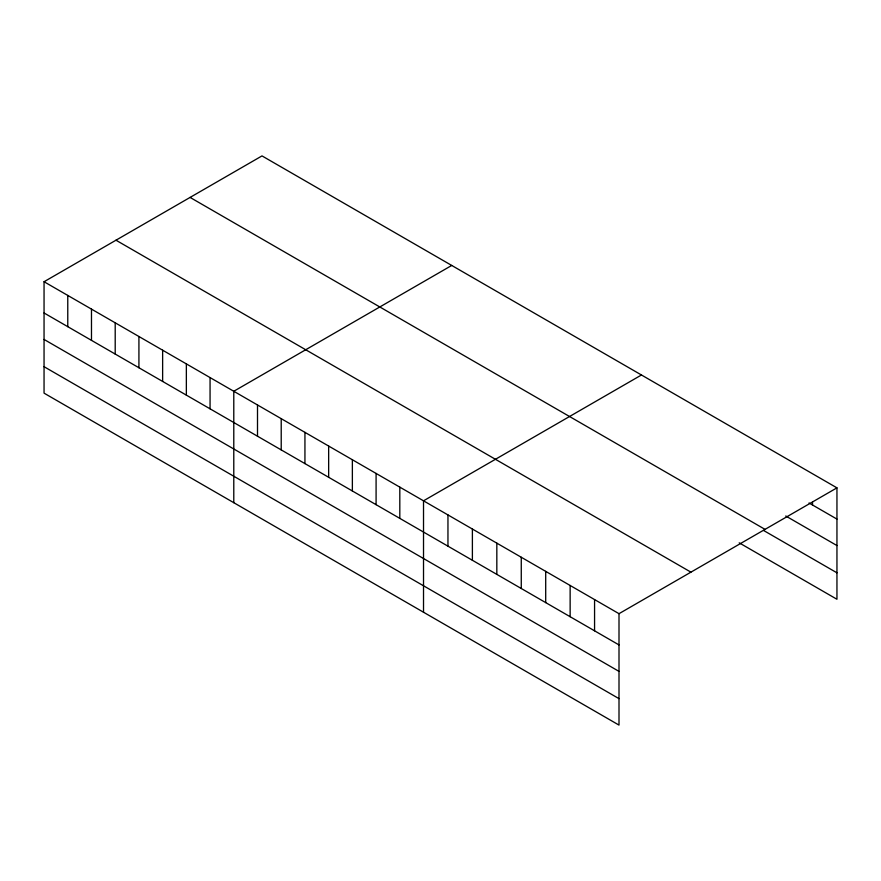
<?xml version="1.0" encoding="UTF-8"?>
<svg xmlns="http://www.w3.org/2000/svg" width="881" height="881" viewBox="0 0 881 881"><rect width="100%" height="100%" fill="white"/><g stroke="black" fill="none" stroke-linecap="round" stroke-linejoin="round"><path stroke-width="1.32" d="M619.002 671.388L619.002 613.683L44.05 281.733L44.05 393.146L619.002 725.096L619.002 671.388L44.05 339.438M739.203 542.839L836.95 599.267L836.95 487.854L261.998 155.904L44.05 281.733M451.733 265.445L233.784 391.274L233.784 502.699M641.467 374.987L423.519 500.815L423.519 612.24M619.002 613.683L836.95 487.854M809.022 502.974L836.95 519.096M785.753 515.991L836.95 545.559M190.076 197.421L765.027 529.371M763.64 530.494L836.95 572.815M115.973 240.205L690.924 572.154M44.05 312.975L619.002 644.925M44.05 366.694L619.002 698.644M812.513 502.269L812.513 504.989M594.565 599.576L594.565 630.818M570.139 585.469L570.139 616.711M545.702 571.351L545.702 602.604M521.266 557.244L521.266 588.497M496.829 543.137L496.829 574.39M472.392 529.029L472.392 560.283M447.955 514.922L447.955 546.176M399.809 487.127L399.809 518.369M376.088 473.427L376.088 504.681M352.367 459.739L352.367 490.981M328.657 446.05L328.657 477.293M304.936 432.351L304.936 463.604M281.215 418.662L281.215 449.905M257.505 404.963L257.505 436.216M210.063 377.586L210.063 408.828M186.354 363.886L186.354 395.14M162.633 350.198L162.633 381.44M138.923 336.498L138.923 367.751M115.202 322.809L115.202 354.063M91.481 309.121L91.481 340.363M67.771 295.421L67.771 326.675"/></g></svg>
